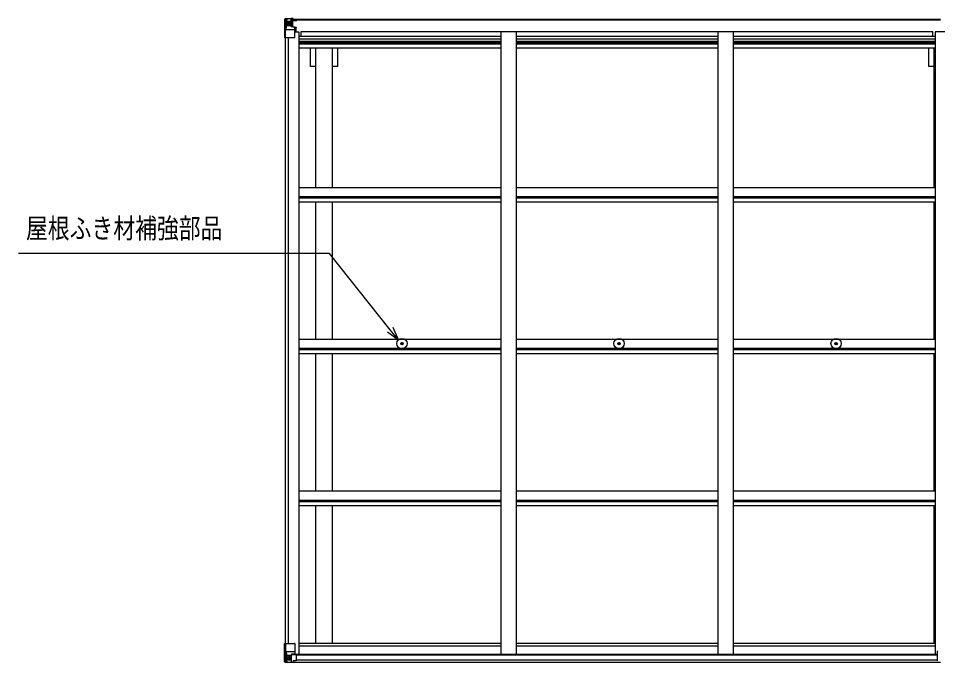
# Model space of a CAD drawing. Units: millimetres, scale not verified. Extents: x -10512 to 10512, y -7425 to 7425.
# Drawn here: x -4511 to -1480, y 1190 to 3313 of the extents above; entities that cross this region are included whole.
import ezdxf
from ezdxf.enums import TextEntityAlignment as Align

# ---------------------------------------------------------------- set-up
doc = ezdxf.new("R2010")
doc.units = ezdxf.units.MM
doc.header["$LTSCALE"] = 30
for name, color, linetype in [('0-4_YKK_13', 4, 'Continuous'), ('0-5_YKK_A1', 4, 'Continuous'), ('0-6_YKK_D', 6, 'Continuous')]:
    doc.layers.add(name, color=color, linetype=linetype)
doc.styles.add('ＭＳ ゴシック', font='')
doc.styles.get('ＭＳ ゴシック').set_extended_font_data('MS Gothic')

msp = doc.modelspace()

# ---------------------------------------------------------------- linework, layer by layer
at = {"layer": '0-4_YKK_13'}
for p, q in [((-3633.26, 3310.28), (-3633.26, 3310.24)), ((-3632.32, 3311.28), (-3632.32, 3311.28)), ((-3632.32, 3311.24), (-3632.32, 3311.27)), ((-3623.35, 3311.67), (-3631.27, 3311.19)), ((-3630.41, 3310.22), (-3630.41, 3310.15)), ((-3630.41, 3249.57), (-3630.41, 3310.15)), ((-3626.44, 3306.78), (-3629.18, 3310.45)), ((-3611.26, 3312.45), (-3623.26, 3311.67)), ((-3604.76, 3312.97), (-3611.26, 3312.57)), ((-3611.26, 3286.47), (-3611.26, 3312.57)), ((-3611.26, 3311.68), (-3604.76, 3312.08)), ((-3609.76, 3306.86), (-3611.26, 3306.86)), ((-3604.76, 3311.16), (-3609.76, 3311.07)), ((-3609.26, 3306.5), (-3609.76, 3306.5)), ((-3609.65, 3305.2), (-3605.76, 3305.2)), ((-3609.26, 3307.53), (-3609.26, 3305.57)), ((-3601.26, 3307.53), (-3609.26, 3307.53)), ((-3601.26, 3307.5), (-3609.26, 3307.5)), ((-3599.26, 3305.66), (-3609.26, 3305.57)), ((-3609.26, 3305.41), (-3609.26, 3305.57)), ((-3609.26, 3305.57), (-3609.26, 3305.57)), ((-3605.76, 3285.47), (-3605.76, 3305.44)), ((-3604.76, 3312.08), (-3604.76, 3312.97)), ((-3604.76, 3311.57), (-3604.76, 3312.08)), ((-3604.76, 3311.57), (-3604.76, 3311.16)), ((-3604.76, 3311.16), (-3604.76, 3310.34)), ((-3599.76, 3310.77), (-3599.76, 3310.34)), ((-3599.46, 3310.77), (-3599.76, 3310.77)), ((-3599.46, 3310.77), (-3597.77, 3310.34)), ((-3599.26, 3307.27), (-3594.26, 3307.27)), ((-3599.26, 3305.66), (-3599.26, 3307.27)), ((-3594.26, 3308.19), (-3594.26, 3307.27)), ((-3594.26, 3307.27), (-3593.26, 3307.27)), ((-3593.26, 3307.27), (-3593.26, 3308.19)), ((-3593.26, 3307.27), (-3593.26, 3305.7)), ((-3593.26, 3305.59), (-3593.26, 3305.7)), ((-3629.87, 3276.45), (-3625.73, 3288.54)), ((-3629.87, 3276.45), (-3623.26, 3276.24)), ((-3625.59, 3303.27), (-3623.26, 3303.33)), ((-3625.59, 3289.8), (-3625.59, 3303.27)), ((-3623.26, 3289.77), (-3625.59, 3289.8)), ((-3623.26, 3303.33), (-3611.26, 3303.33)), ((-3623.26, 3289.77), (-3611.26, 3289.77)), ((-3623.26, 3289.77), (-3623.26, 3289.77)), ((-3623.26, 3276.24), (-3599.26, 3276.24)), ((-3617.78, 3296.13), (-3617.78, 3295.17)), ((-3612.26, 3303.33), (-3611.26, 3303.33)), ((-3609.76, 3303.33), (-3611.26, 3303.33)), ((-3609.76, 3289.77), (-3611.26, 3289.77)), ((-3610.43, 3286.21), (-3600.08, 3284.56)), ((-3610.43, 3285.58), (-3610.43, 3286.21)), ((-3600.08, 3283.93), (-3610.43, 3285.58)), ((-3605.76, 3301.57), (-3609.76, 3301.57)), ((-3605.76, 3293.37), (-3609.76, 3293.37)), ((-3600.08, 3284.56), (-3600.08, 3283.93)), ((-3599.81, 3284.48), (-3595.76, 3284.45)), ((-3599.26, 3250.57), (-3599.26, 3283.67)), ((-3594.76, 3284.44), (-3595.76, 3284.45)), ((-3595.76, 3282.71), (-3594.76, 3282.72)), ((-3594.76, 3268.22), (-3594.76, 3284.44)), ((-3630.41, 3249.57), (-3600.26, 3249.57)), ((-3594.76, 3272.57), (-3599.26, 3272.57)), ((-3246.93, 2243.66), (-3246.95, 2242.55)), ((-3245.93, 2243.66), (-3245.91, 2242.55)), ((-2530.93, 2243.66), (-2530.95, 2242.55)), ((-2529.93, 2243.66), (-2529.91, 2242.55)), ((-1814.93, 2243.66), (-1814.95, 2242.55)), ((-1813.93, 2243.66), (-1813.91, 2242.55)), ((-3248.68, 2241.91), (-3247.57, 2241.93)), ((-3248.68, 2240.91), (-3247.57, 2240.89)), ((-3247.57, 2241.93), (-3247.05, 2242.03)), ((-3247.57, 2240.89), (-3247.05, 2240.79)), ((-3246.95, 2242.55), (-3247.05, 2242.03)), ((-3246.95, 2240.27), (-3247.05, 2240.79)), ((-3246.93, 2239.17), (-3246.95, 2240.27)), ((-3245.93, 2239.17), (-3245.91, 2240.27)), ((-3245.91, 2242.55), (-3245.81, 2242.03)), ((-3245.91, 2240.27), (-3245.81, 2240.79)), ((-3245.3, 2241.93), (-3245.81, 2242.03)), ((-3245.3, 2240.89), (-3245.81, 2240.79)), ((-3244.19, 2241.91), (-3245.3, 2241.93)), ((-3244.19, 2240.91), (-3245.3, 2240.89)), ((-2532.68, 2241.91), (-2531.57, 2241.93)), ((-2532.68, 2240.91), (-2531.57, 2240.89)), ((-2531.57, 2241.93), (-2531.05, 2242.03)), ((-2531.57, 2240.89), (-2531.05, 2240.79)), ((-2530.95, 2242.55), (-2531.05, 2242.03)), ((-2530.95, 2240.27), (-2531.05, 2240.79)), ((-2530.93, 2239.17), (-2530.95, 2240.27)), ((-2529.93, 2239.17), (-2529.91, 2240.27)), ((-2529.91, 2242.55), (-2529.81, 2242.03)), ((-2529.91, 2240.27), (-2529.81, 2240.79)), ((-2529.3, 2241.93), (-2529.81, 2242.03)), ((-2529.3, 2240.89), (-2529.81, 2240.79)), ((-2528.19, 2241.91), (-2529.3, 2241.93)), ((-2528.19, 2240.91), (-2529.3, 2240.89)), ((-1816.68, 2241.91), (-1815.57, 2241.93)), ((-1816.68, 2240.91), (-1815.57, 2240.89)), ((-1815.57, 2241.93), (-1815.05, 2242.03)), ((-1815.57, 2240.89), (-1815.05, 2240.79)), ((-1814.95, 2242.55), (-1815.05, 2242.03)), ((-1814.95, 2240.27), (-1815.05, 2240.79)), ((-1814.93, 2239.17), (-1814.95, 2240.27)), ((-1813.93, 2239.17), (-1813.91, 2240.27)), ((-1813.91, 2242.55), (-1813.81, 2242.03)), ((-1813.91, 2240.27), (-1813.81, 2240.79)), ((-1813.3, 2241.93), (-1813.81, 2242.03)), ((-1813.3, 2240.89), (-1813.81, 2240.79)), ((-1812.19, 2241.91), (-1813.3, 2241.93)), ((-1812.19, 2240.91), (-1813.3, 2240.89)), ((-3633.26, 1253.59), (-3600.26, 1253.59)), ((-3633.26, 1192.88), (-3633.26, 1253.59)), ((-3630.41, 1253.59), (-3630.41, 1193.01)), ((-3599.26, 1252.59), (-3599.26, 1219.49)), ((-3629.87, 1226.71), (-3623.26, 1226.92)), ((-3629.87, 1226.71), (-3625.73, 1214.63)), ((-3623.26, 1213.39), (-3625.59, 1213.36)), ((-3625.59, 1213.36), (-3625.59, 1199.89)), ((-3623.26, 1226.92), (-3599.26, 1226.92)), ((-3623.26, 1213.39), (-3623.26, 1213.39)), ((-3611.26, 1213.39), (-3623.26, 1213.39)), ((-3611.26, 1217.38), (-3604.76, 1217.38)), ((-3611.26, 1217.38), (-3611.26, 1190.59)), ((-3600.08, 1219.24), (-3610.43, 1217.58)), ((-3610.43, 1217.58), (-3610.43, 1217.38)), ((-3607.73, 1217.38), (-3600.08, 1218.6)), ((-3604.76, 1217.38), (-3595.76, 1217.35)), ((-3600.08, 1218.6), (-3600.08, 1219.24)), ((-3594.76, 1216.44), (-3594.76, 1196.28)), ((-1479.76, 1195.66), (-1479.76, 1227.98)), ((-3632.32, 1191.92), (-3632.32, 1191.88)), ((-3623.35, 1191.5), (-3631.27, 1191.97)), ((-3630.41, 1192.94), (-3630.41, 1193.01)), ((-3626.44, 1196.38), (-3629.18, 1192.71)), ((-3625.59, 1199.89), (-3623.26, 1199.83)), ((-3623.26, 1199.83), (-3611.26, 1199.83)), ((-3611.26, 1190.71), (-3623.26, 1191.49)), ((-3618.74, 1207.03), (-3618.74, 1207.99)), ((-3604.76, 1190.19), (-3604.76, 1196.14)), ((-3595.76, 1195.57), (-3604.76, 1195.51)), ((-1479.76, 1195.66), (-1479.75, 1195.62))]:
    msp.add_line(p, q, dxfattribs=at)
for points in [[(-3633.26, 3310.24), (-3633.26, 3249.57), (-3630.41, 3249.57)], [(-3632.32, 3311.28), (-3623.26, 3311.84), (-3611.26, 3312.57)], [(-3604.76, 3311.57), (-3609.76, 3311.57), (-3609.76, 3286.11)], [(-3609.26, 3306.5), (-3601.26, 3306.5), (-3601.26, 3308.19)], [(-3594.26, 3305.54), (-3609.26, 3305.41), (-3609.26, 3305.41)], [(-3599.26, 3305.66), (-3599.26, 3305.65), (-3593.26, 3305.7)], [(-3619.7, 3297.09), (-3620.66, 3297.09), (-3620.66, 3298.05), (-3619.7, 3298.05)], [(-3618.74, 3299.01), (-3618.74, 3299.97), (-3617.78, 3299.97), (-3617.78, 3299.01)], [(-3617.78, 3295.17), (-3618.74, 3295.17), (-3618.74, 3296.13)], [(-3616.82, 3298.05), (-3615.86, 3298.05), (-3615.86, 3297.09), (-3616.82, 3297.09)], [(-3595.76, 3284.45), (-3595.76, 3282.71), (-3599.26, 3282.69)], [(-3632.32, 1191.88), (-3623.26, 1191.33), (-3604.76, 1190.19)], [(-3619.7, 1205.11), (-3620.66, 1205.11), (-3620.66, 1206.07), (-3619.7, 1206.07)], [(-3618.74, 1207.99), (-3617.78, 1207.99), (-3617.78, 1207.03)], [(-3617.78, 1204.15), (-3617.78, 1203.19), (-3618.74, 1203.19), (-3618.74, 1204.15)], [(-3616.82, 1206.07), (-3615.86, 1206.07), (-3615.86, 1205.11), (-3616.82, 1205.11)], [(-3594.76, 1196.28), (-3594.77, 1196.17), (-3604.76, 1196.14)]]:
    msp.add_lwpolyline(points, dxfattribs=at)
for centre, radius in [((-3618.26, 3297.57), 5.3), ((-3246.43, 2241.41), 17), ((-3246.43, 2241.41), 4), ((-2530.43, 2241.41), 17), ((-2530.43, 2241.41), 4), ((-1814.43, 2241.41), 17), ((-1814.43, 2241.41), 4), ((-3618.26, 1205.59), 5.3)]:
    msp.add_circle(centre, radius, dxfattribs=at)
for centre, radius, start, end in [((-3632.26, 3310.28), 0.999, 93.4424, 179.95083), ((-3632.26, 3310.28), 1, 93.50017, 180.00079), ((-3632.26, 3310.24), 0.999, 93.4424, 179.95083), ((-3631.1, 3323.89), 12.7, 269.24466, 275.10311), ((-3629.13, 3310.28), 1.28, 131.17831, 182.45895), ((-3609.26, 3308.03), 0.5, 179.99802, 269.99691), ((-3609.26, 3308), 0.5, 180.00109, 270.00109), ((-3609.26, 3305.07), 0.5, 90.52895, 180.04464), ((-3609.24, 3304.9), 0.513, 91.88028, 181.04707), ((-3594.12, 3313.23), 7.69, 268.96999, 276.43426), ((-3619.7, 3299.01), 0.96, 270, 0), ((-3619.7, 3296.13), 0.96, 0, 90), ((-3616.82, 3299.01), 0.96, 180, 270), ((-3616.82, 3296.13), 0.96, 90, 180), ((-3610.32, 3287.14), 0.937, 182.32209, 263.26766), ((-3610.32, 3286.51), 0.937, 182.32209, 263.26766), ((-3600.19, 3283.63), 0.937, 2.32209, 83.26766), ((-3600.19, 3283), 0.937, 2.32209, 83.26766), ((-3600.26, 3250.57), 1, 270, 0), ((-3246.43, 2241.41), 2.3, 77.44414, 102.55586), ((-2530.43, 2241.41), 2.3, 77.44414, 102.55586), ((-1814.43, 2241.41), 2.3, 77.44414, 102.55586), ((-3246.43, 2241.41), 2.3, 167.44414, 192.55586), ((-3246.43, 2241.41), 2.3, 257.44414, 282.55586), ((-3246.43, 2241.41), 2.3, 347.44414, 12.55586), ((-2530.43, 2241.41), 2.3, 167.44414, 192.55586), ((-2530.43, 2241.41), 2.3, 257.44414, 282.55586), ((-2530.43, 2241.41), 2.3, 347.44414, 12.55586), ((-1814.43, 2241.41), 2.3, 167.44414, 192.55586), ((-1814.43, 2241.41), 2.3, 257.44414, 282.55586), ((-1814.43, 2241.41), 2.3, 347.44414, 12.55586), ((-3600.26, 1252.59), 1, 0, 90), ((-3610.32, 1216.65), 0.937, 96.73234, 129.06602), ((-3600.19, 1220.17), 0.937, 276.73234, 357.67791), ((-3600.19, 1219.53), 0.937, 276.73234, 357.67791), ((-1478.76, 1227.98), 1, 90, 180), ((-3632.26, 1192.92), 0.999, 180.04917, 266.5576), ((-3632.26, 1192.88), 0.999, 180.04917, 266.5576), ((-3632.26, 1192.88), 1, 179.99921, 266.49983), ((-3631.1, 1179.27), 12.7, 84.89689, 90.75534), ((-3629.13, 1192.88), 1.28, 177.54105, 228.82169), ((-3619.7, 1207.03), 0.96, 270, 0), ((-3619.7, 1204.15), 0.96, 0, 90), ((-3616.82, 1207.03), 0.96, 180, 270), ((-3616.82, 1204.15), 0.96, 90, 180)]:
    msp.add_arc(centre, radius, start, end, dxfattribs=at)
for centre, major_axis, ratio, start_param, end_param in [((-3431.32, 3323.59), (201, 12.36), 0.060933, 3.1373463, 3.1378449), ((-3630.32, 3311.36), (2, 0.12), 0.060933, 3.1378449, 4.2119296), ((-3630.13, 3308.26), (-0.02, 3), 0.466854, 5.5234897, 6.1575023), ((-3628.46, 3303.19), (0.03, 5), 0.573921, 4.7320603, 5.5159136), ((-3629.15, 3278.8), (0.85, 2.32), 0.403757, 2.3087461, 3.2744049), ((-3626.99, 3289.82), (0, 3), 0.468246, 4.2703918, 4.7058971), ((-3705.01, 3303.33), (81.75, 0), 0.061163, 0, 0.0007725), ((-3629.15, 1224.36), (0.85, -2.32), 0.403757, 3.0087805, 3.9744392), ((-3626.99, 1213.34), (0, -3), 0.468246, 1.5772882, 2.0127935), ((-3595.76, 1216.44), (1, -0.021), 0.906239, 0.0187047, 1.589501), ((-3630.32, 1191.8), (2, -0.12), 0.060933, 2.0712557, 3.1453404), ((-3431.32, 1179.57), (201, -12.36), 0.060933, 3.1453404, 3.145839), ((-3630.13, 1194.9), (-0.02, -3), 0.466854, 0.125683, 0.7596956), ((-3628.46, 1199.97), (0.03, -5), 0.573921, 0.7672717, 1.551125), ((-3705.01, 1199.83), (81.75, 0), 0.061163, 6.2824128, 6.2831853), ((-3595.76, 1196.27), (1, 0.012), 0.707053, 4.7036637, 6.124411)]:
    msp.add_ellipse(centre, major_axis=major_axis, ratio=ratio, start_param=start_param, end_param=end_param, dxfattribs=at)
at = {"layer": '0-5_YKK_A1'}
for p, q in [((-3609.76, 3310.34), (-1469.76, 3310.34)), ((-3609.76, 3308.19), (-1469.76, 3308.19)), ((-3631.26, 3249.57), (-3631.26, 1253.59)), ((-3621.56, 3249.57), (-3621.56, 1253.59)), ((-3599.26, 3268.22), (-3586.26, 3268.22)), ((-3586.26, 3268.22), (-3586.26, 1217.57)), ((-3586.26, 3254.54), (-2920.26, 3254.54)), ((-3586.26, 3246.14), (-2920.26, 3246.14)), ((-3578.76, 3254.54), (-3578.76, 3270.05)), ((-3578.76, 3270.05), (-1495.76, 3270.05)), ((-2920.26, 3270.04), (-2920.26, 1217.57)), ((-2870.26, 3270.04), (-2870.26, 1217.57)), ((-2870.26, 3254.54), (-2204.26, 3254.54)), ((-2870.26, 3246.14), (-2204.26, 3246.14)), ((-2204.26, 3270.04), (-2204.26, 1217.57)), ((-2154.26, 3270.04), (-2154.26, 1217.57)), ((-2154.26, 3254.54), (-1488.26, 3254.54)), ((-2154.26, 3246.14), (-1488.26, 3246.14)), ((-1495.76, 3254.54), (-1495.76, 3270.05)), ((-1488.26, 3268.22), (-1488.26, 1217.57)), ((-1438.26, 3268.22), (-1488.26, 3268.22)), ((-3586.26, 3237.95), (-2920.26, 3237.95)), ((-3586.26, 3234.02), (-2920.26, 3234.02)), ((-3586.26, 3228.94), (-2920.26, 3228.94)), ((-3586.26, 3215.93), (-2920.26, 3215.93)), ((-3548.45, 3154.34), (-3548.45, 3215.93)), ((-3530.76, 2756.18), (-3530.76, 3215.93)), ((-3475.76, 2756.18), (-3475.76, 3215.93)), ((-3458.05, 3154.34), (-3458.05, 3215.93)), ((-2870.26, 3237.95), (-2204.26, 3237.95)), ((-2870.26, 3234.02), (-2204.26, 3234.02)), ((-2870.26, 3228.94), (-2204.26, 3228.94)), ((-2870.26, 3215.93), (-2204.26, 3215.93)), ((-2154.26, 3237.95), (-1488.26, 3237.95)), ((-2154.26, 3234.02), (-1488.26, 3234.02)), ((-2154.26, 3228.94), (-1488.26, 3228.94)), ((-2154.26, 3215.93), (-1488.26, 3215.93)), ((-1508.45, 3154.34), (-1508.45, 3215.93)), ((-1490.76, 2756.18), (-1490.76, 3215.93)), ((-3530.76, 3154.34), (-3548.45, 3154.34)), ((-3458.05, 3154.34), (-3475.76, 3154.34)), ((-1490.76, 3154.34), (-1508.45, 3154.34)), ((-3586.22, 2756.18), (-2920.26, 2756.18)), ((-2870.22, 2756.18), (-2204.26, 2756.18)), ((-2154.22, 2756.18), (-1488.26, 2756.18)), ((-3586.22, 2726.44), (-2920.26, 2726.44)), ((-3586.22, 2721.89), (-2920.26, 2721.89)), ((-3586.22, 2708.88), (-2920.26, 2708.88)), ((-3530.76, 2255.93), (-3530.76, 2708.88)), ((-3475.76, 2255.93), (-3475.76, 2708.88)), ((-2870.22, 2726.44), (-2204.26, 2726.44)), ((-2870.22, 2721.89), (-2204.26, 2721.89)), ((-2870.22, 2708.88), (-2204.26, 2708.88)), ((-2154.22, 2726.44), (-1488.26, 2726.44)), ((-2154.22, 2721.89), (-1488.26, 2721.89)), ((-2154.22, 2708.88), (-1488.26, 2708.88)), ((-1490.76, 2255.93), (-1490.76, 2708.88)), ((-3586.22, 2255.93), (-2920.26, 2255.93)), ((-2870.22, 2255.93), (-2204.26, 2255.93)), ((-2154.22, 2255.93), (-1488.26, 2255.93)), ((-3586.22, 2226.19), (-2920.26, 2226.19)), ((-3586.22, 2221.65), (-2920.26, 2221.65)), ((-2870.22, 2226.19), (-2204.26, 2226.19)), ((-2870.22, 2221.65), (-2204.26, 2221.65)), ((-2154.22, 2226.19), (-1488.26, 2226.19)), ((-2154.22, 2221.65), (-1488.26, 2221.65)), ((-3586.22, 2208.64), (-2920.26, 2208.64)), ((-3530.76, 1755.69), (-3530.76, 2208.64)), ((-3475.76, 1755.69), (-3475.76, 2208.64)), ((-2870.22, 2208.64), (-2204.26, 2208.64)), ((-2154.22, 2208.64), (-1488.26, 2208.64)), ((-1490.76, 1755.69), (-1490.76, 2208.64)), ((-3586.22, 1755.69), (-2920.26, 1755.69)), ((-2870.22, 1755.69), (-2204.26, 1755.69)), ((-2154.22, 1755.69), (-1488.26, 1755.69)), ((-3586.22, 1725.95), (-2920.26, 1725.95)), ((-3586.22, 1721.41), (-2920.26, 1721.41)), ((-3586.22, 1708.39), (-2920.26, 1708.39)), ((-3530.76, 1253.74), (-3530.76, 1708.39)), ((-3475.76, 1253.74), (-3475.76, 1708.39)), ((-2870.22, 1725.95), (-2204.26, 1725.95)), ((-2870.22, 1721.41), (-2204.26, 1721.41)), ((-2870.22, 1708.39), (-2204.26, 1708.39)), ((-2154.22, 1725.95), (-1488.26, 1725.95)), ((-2154.22, 1721.41), (-1488.26, 1721.41)), ((-2154.22, 1708.39), (-1488.26, 1708.39)), ((-1490.76, 1253.74), (-1490.76, 1708.39)), ((-3586.26, 1253.74), (-2920.26, 1253.74)), ((-3586.26, 1245.4), (-2920.26, 1245.4)), ((-2870.26, 1253.74), (-2204.26, 1253.74)), ((-2870.26, 1245.4), (-2204.26, 1245.4)), ((-2154.26, 1253.74), (-1488.26, 1253.74)), ((-2154.26, 1245.4), (-1488.26, 1245.4)), ((-3606.52, 1217.57), (-1479.76, 1217.57)), ((-3594.76, 1215.31), (-1479.76, 1215.31)), ((-3604.76, 1191.79), (-1469.76, 1191.79)), ((-3594.76, 1199.69), (-1479.76, 1199.69))]:
    msp.add_line(p, q, dxfattribs=at)
at = {"layer": '0-6_YKK_D'}
for points in [[(-3258.26, 2253.62), (-3284.76, 2286.85), (-3485.46, 2538.59), (-4511.43, 2538.59)], [(-3293.66, 2279.75), (-3258.26, 2253.62), (-3275.85, 2293.95)]]:
    msp.add_lwpolyline(points, dxfattribs=at)

# ---------------------------------------------------------------- texts
at = {"layer": '0-6_YKK_D', "style": 'ＭＳ ゴシック', "width": 0.8}
msp.add_text('屋根ふき材補強部品', height=65.98, dxfattribs=at).set_placement((-4486.45, 2568.57), align=Align.BOTTOM_LEFT)

doc.saveas('drawing.dxf')
